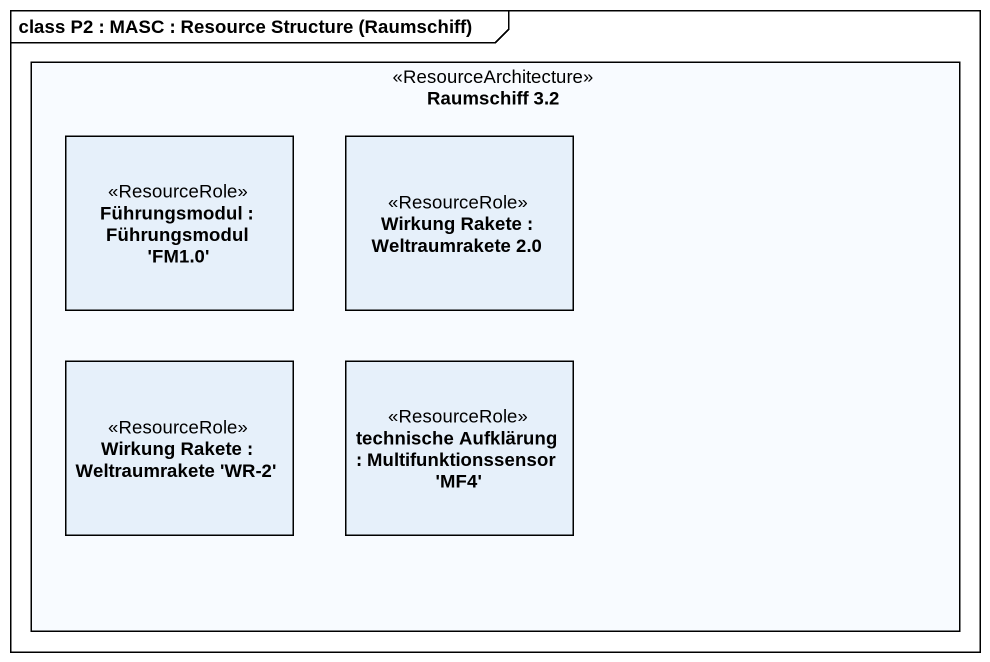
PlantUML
@startuml
mainframe class P2 : MASC : Resource Structure (Raumschiff)
rectangle "Raumschiff 3.2" as Raumschiff_3_2 <<ResourceArchitecture>> {
  rectangle "Führungsmodul : Führungsmodul 'FM1.0'" as Führungsmodul <<ResourceRole>>
  rectangle "Wirkung Rakete : Weltraumrakete 2.0" as Wirkung_Rakete <<ResourceRole>>
  rectangle "Wirkung Rakete : Weltraumrakete 'WR-2'" as Wirkung_Rakete_2 <<ResourceRole>>
  rectangle "technische Aufklärung : Multifunktionssensor 'MF4'" as technische_Aufklärung <<ResourceRole>>
}
@enduml
